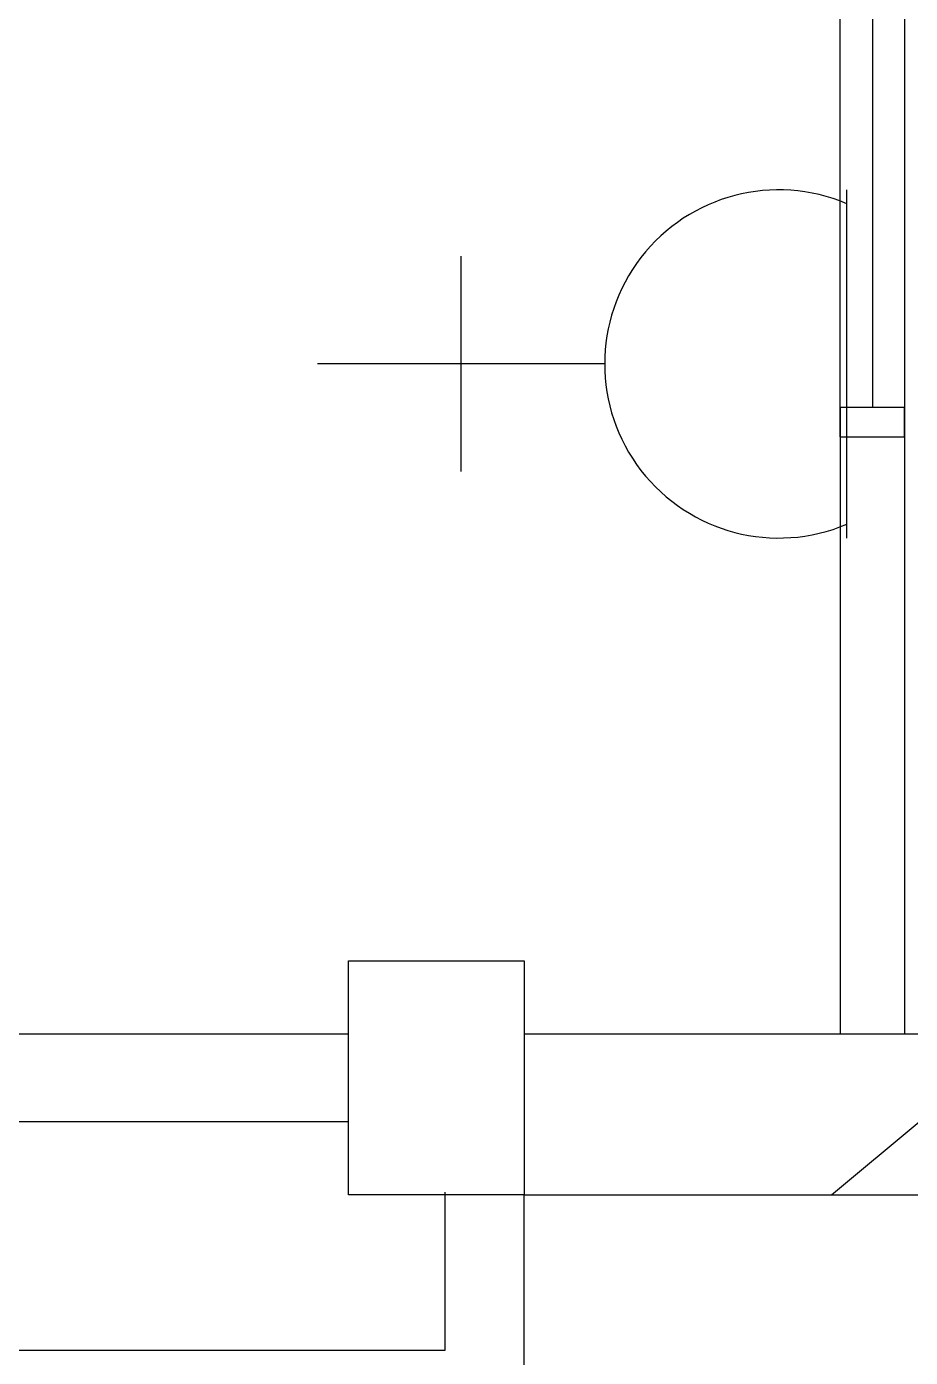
# Model space of a CAD drawing. Header units: inches. Extents: x 16928 to 514628, y -1471 to 241387.
# Drawn here: x 174755 to 176265, y 21038 to 23311 of the extents above; entities that cross this region are included whole.
import ezdxf

# ---------------------------------------------------------------- set-up
doc = ezdxf.new("R2010")
doc.units = ezdxf.units.IN
doc.header["$MEASUREMENT"] = 0
doc.layers.add('COLUMN', color=8, linetype='Continuous', lineweight=30)
for name, color, linetype in [('ELECT', 6, 'Continuous'), ('partition', 8, 'Continuous'), ('TB', 8, 'Continuous'), ('WALL', 1, 'Continuous'), ('WIN', 9, 'Continuous')]:
    doc.layers.add(name, color=color, linetype=linetype)

# ---------------------------------------------------------------- blocks, each defined once
blk = doc.blocks.new('13A SSO 300mm')
at = {"layer": 'ELECT', "color": 6}
for p, q in [((0, 413.8), (0, 904.4)), ((-184, 659.1), (184, 659.1)), ((-297.4, 0), (297.4, 0))]:
    blk.add_line(p, q, dxfattribs=at)
blk.add_arc((0, 116.3), 297.4, 336.9763, 203.0237, dxfattribs=at)

msp = doc.modelspace()

# ---------------------------------------------------------------- linework, layer by layer
at = {"layer": 'COLUMN'}
msp.add_lwpolyline([(175305, 21715.4), (175605, 21715.4), (175605, 21315.4), (175305, 21315.4)], close=True, dxfattribs=at)
at = {"layer": 'partition'}
for p, q in [((176145, 22610.4), (176145, 21590.4)), ((176255, 22610.4), (176255, 21590.4))]:
    msp.add_line(p, q, dxfattribs=at)
at = {"layer": 'WALL'}
for p, q in [((173830, 21590.4), (175305, 21590.4)), ((175605, 21590.4), (176280, 21590.4)), ((175305, 21440.4), (173980, 21440.4)), ((176130, 21315.4), (176280, 21440.4)), ((175470, 21050.4), (175470, 21320.4)), ((175605, 20915.4), (175605, 21315.4)), ((175605, 21315.4), (176130, 21315.4)), ((174540, 21050.4), (175470, 21050.4))]:
    msp.add_line(p, q, dxfattribs=at)
at = {"layer": 'WIN'}
for p, q in [((176145, 22610.4), (176145, 23660.4)), ((176255, 23660.4), (176255, 22610.4)), ((176200, 23610.4), (176200, 22660.4)), ((176130, 21315.4), (178780, 21315.4))]:
    msp.add_line(p, q, dxfattribs=at)
msp.add_lwpolyline([(176145, 22610.4), (176255, 22610.4), (176255, 22660.4), (176145, 22660.4)], close=True, dxfattribs=at)

# ---------------------------------------------------------------- block references
at = {"layer": 'TB', "color": 6, "linetype": 'Continuous', "rotation": 90}
msp.add_blockref('13A SSO 300mm', (176156.4, 22734.9), dxfattribs=at)

doc.saveas('drawing.dxf')
